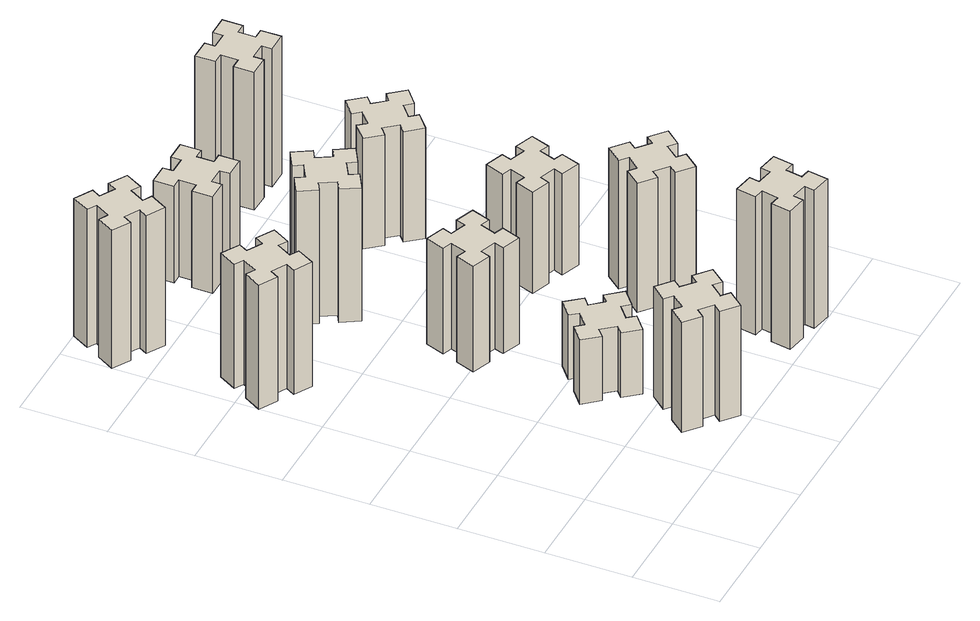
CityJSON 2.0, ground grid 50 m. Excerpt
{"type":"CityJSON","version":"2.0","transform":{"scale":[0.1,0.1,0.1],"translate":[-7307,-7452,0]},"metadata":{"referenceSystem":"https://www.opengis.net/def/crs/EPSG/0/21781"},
"CityObjects":{
"building1":{"type":"Building","attributes":{"class":"1000","function":"1000","usage":"1000","yearOfConstruction":2016,"roofType":"1000","measuredHeight":81,"storeysAboveGround":30,"storeysBelowGround":0},"geometry":[{"type":"Solid","lod":"1","boundaries":[[[[0,1,2,3,4,5,6,7,8,9,10,11,12,13,14,15,16,17,18,19]],[[17,16,20,21]],[[16,15,22,20]],[[15,14,23,22]],[[14,13,24,23]],[[13,12,25,24]],[[12,11,26,25]],[[11,10,27,26]],[[10,9,28,27]],[[9,8,29,28]],[[8,7,30,29]],[[7,6,31,30]],[[6,5,32,31]],[[5,4,33,32]],[[4,3,34,33]],[[3,2,35,34]],[[2,1,36,35]],[[1,0,37,36]],[[0,19,38,37]],[[19,18,39,38]],[[18,17,21,39]],[[24,25,26,27,28,29,30,31,32,33,34,35,36,37,38,39,21,20,22,23]]]]}]},
"building2":{"type":"Building","attributes":{"class":"1000","function":"1000","usage":"1000","yearOfConstruction":2016,"roofType":"1000","measuredHeight":72,"storeysAboveGround":30,"storeysBelowGround":0},"geometry":[{"type":"Solid","lod":"1","boundaries":[[[[40,41,42,43,44,45,46,47,48,49,50,51,52,53,54,55,56,57,58,59]],[[57,56,60,61]],[[56,55,62,60]],[[55,54,63,62]],[[54,53,64,63]],[[53,52,65,64]],[[52,51,66,65]],[[51,50,67,66]],[[50,49,68,67]],[[49,48,69,68]],[[48,47,70,69]],[[47,46,71,70]],[[46,45,72,71]],[[45,44,73,72]],[[44,43,74,73]],[[43,42,75,74]],[[42,41,76,75]],[[41,40,77,76]],[[40,59,78,77]],[[59,58,79,78]],[[58,57,61,79]],[[64,65,66,67,68,69,70,71,72,73,74,75,76,77,78,79,61,60,62,63]]]]}]},
"building3":{"type":"Building","attributes":{"class":"1000","function":"1000","usage":"1000","yearOfConstruction":2016,"roofType":"1000","measuredHeight":90,"storeysAboveGround":30,"storeysBelowGround":0},"geometry":[{"type":"Solid","lod":"1","boundaries":[[[[80,81,82,83,84,85,86,87,88,89,90,91,92,93,94,95,96,97,98,99]],[[97,96,100,101]],[[96,95,102,100]],[[95,94,103,102]],[[94,93,104,103]],[[93,92,105,104]],[[92,91,106,105]],[[91,90,107,106]],[[90,89,108,107]],[[89,88,109,108]],[[88,87,110,109]],[[87,86,111,110]],[[86,85,112,111]],[[85,84,113,112]],[[84,83,114,113]],[[83,82,115,114]],[[82,81,116,115]],[[81,80,117,116]],[[80,99,118,117]],[[99,98,119,118]],[[98,97,101,119]],[[104,105,106,107,108,109,110,111,112,113,114,115,116,117,118,119,101,100,102,103]]]]}]},
"building4":{"type":"Building","attributes":{"class":"1000","function":"1000","usage":"1000","yearOfConstruction":2016,"roofType":"1000","measuredHeight":42,"storeysAboveGround":30,"storeysBelowGround":0},"geometry":[{"type":"Solid","lod":"1","boundaries":[[[[120,121,122,123,124,125,126,127,128,129,130,131,132,133,134,135,136,137,138,139]],[[137,136,140,141]],[[136,135,142,140]],[[135,134,143,142]],[[134,133,144,143]],[[133,132,145,144]],[[132,131,146,145]],[[131,130,147,146]],[[130,129,148,147]],[[129,128,149,148]],[[128,127,150,149]],[[127,126,151,150]],[[126,125,152,151]],[[125,124,153,152]],[[124,123,154,153]],[[123,122,155,154]],[[122,121,156,155]],[[121,120,157,156]],[[120,139,158,157]],[[139,138,159,158]],[[138,137,141,159]],[[144,145,146,147,148,149,150,151,152,153,154,155,156,157,158,159,141,140,142,143]]]]}]},
"building5":{"type":"Building","attributes":{"class":"1000","function":"1000","usage":"1000","yearOfConstruction":2016,"roofType":"1000","measuredHeight":69,"storeysAboveGround":30,"storeysBelowGround":0},"geometry":[{"type":"Solid","lod":"1","boundaries":[[[[160,161,162,163,164,165,166,167,168,169,170,171,172,173,174,175,176,177,178,179]],[[177,176,180,181]],[[176,175,182,180]],[[175,174,183,182]],[[174,173,184,183]],[[173,172,185,184]],[[172,171,186,185]],[[171,170,187,186]],[[170,169,188,187]],[[169,168,189,188]],[[168,167,190,189]],[[167,166,191,190]],[[166,165,192,191]],[[165,164,193,192]],[[164,163,194,193]],[[163,162,195,194]],[[162,161,196,195]],[[161,160,197,196]],[[160,179,198,197]],[[179,178,199,198]],[[178,177,181,199]],[[184,185,186,187,188,189,190,191,192,193,194,195,196,197,198,199,181,180,182,183]]]]}]},
"building6":{"type":"Building","attributes":{"class":"1000","function":"1000","usage":"1000","yearOfConstruction":2016,"roofType":"1000","measuredHeight":87,"storeysAboveGround":30,"storeysBelowGround":0},"geometry":[{"type":"Solid","lod":"1","boundaries":[[[[200,201,202,203,204,205,206,207,208,209,210,211,212,213,214,215,216,217,218,219]],[[217,216,220,221]],[[216,215,222,220]],[[215,214,223,222]],[[214,213,224,223]],[[213,212,225,224]],[[212,211,226,225]],[[211,210,227,226]],[[210,209,228,227]],[[209,208,229,228]],[[208,207,230,229]],[[207,206,231,230]],[[206,205,232,231]],[[205,204,233,232]],[[204,203,234,233]],[[203,202,235,234]],[[202,201,236,235]],[[201,200,237,236]],[[200,219,238,237]],[[219,218,239,238]],[[218,217,221,239]],[[224,225,226,227,228,229,230,231,232,233,234,235,236,237,238,239,221,220,222,223]]]]}]},
"building7":{"type":"Building","attributes":{"class":"1000","function":"1000","usage":"1000","yearOfConstruction":2016,"roofType":"1000","measuredHeight":90,"storeysAboveGround":30,"storeysBelowGround":0},"geometry":[{"type":"Solid","lod":"1","boundaries":[[[[240,241,242,243,244,245,246,247,248,249,250,251,252,253,254,255,256,257,258,259]],[[257,256,260,261]],[[256,255,262,260]],[[255,254,263,262]],[[254,253,264,263]],[[253,252,265,264]],[[252,251,266,265]],[[251,250,267,266]],[[250,249,268,267]],[[249,248,269,268]],[[248,247,270,269]],[[247,246,271,270]],[[246,245,272,271]],[[245,244,273,272]],[[244,243,274,273]],[[243,242,275,274]],[[242,241,276,275]],[[241,240,277,276]],[[240,259,278,277]],[[259,258,279,278]],[[258,257,261,279]],[[264,265,266,267,268,269,270,271,272,273,274,275,276,277,278,279,261,260,262,263]]]]}]},
"building8":{"type":"Building","attributes":{"class":"1000","function":"1000","usage":"1000","yearOfConstruction":2016,"roofType":"1000","measuredHeight":63,"storeysAboveGround":30,"storeysBelowGround":0},"geometry":[{"type":"Solid","lod":"1","boundaries":[[[[280,281,282,283,284,285,286,287,288,289,290,291,292,293,294,295,296,297,298,299]],[[297,296,300,301]],[[296,295,302,300]],[[295,294,303,302]],[[294,293,304,303]],[[293,292,305,304]],[[292,291,306,305]],[[291,290,307,306]],[[290,289,308,307]],[[289,288,309,308]],[[288,287,310,309]],[[287,286,311,310]],[[286,285,312,311]],[[285,284,313,312]],[[284,283,314,313]],[[283,282,315,314]],[[282,281,316,315]],[[281,280,317,316]],[[280,299,318,317]],[[299,298,319,318]],[[298,297,301,319]],[[304,305,306,307,308,309,310,311,312,313,314,315,316,317,318,319,301,300,302,303]]]]}]},
"building9":{"type":"Building","attributes":{"class":"1000","function":"1000","usage":"1000","yearOfConstruction":2016,"roofType":"1000","measuredHeight":84,"storeysAboveGround":30,"storeysBelowGround":0},"geometry":[{"type":"Solid","lod":"1","boundaries":[[[[320,321,322,323,324,325,326,327,328,329,330,331,332,333,334,335,336,337,338,339]],[[337,336,340,341]],[[336,335,342,340]],[[335,334,343,342]],[[334,333,344,343]],[[333,332,345,344]],[[332,331,346,345]],[[331,330,347,346]],[[330,329,348,347]],[[329,328,349,348]],[[328,327,350,349]],[[327,326,351,350]],[[326,325,352,351]],[[325,324,353,352]],[[324,323,354,353]],[[323,322,355,354]],[[322,321,356,355]],[[321,320,357,356]],[[320,339,358,357]],[[339,338,359,358]],[[338,337,341,359]],[[344,345,346,347,348,349,350,351,352,353,354,355,356,357,358,359,341,340,342,343]]]]}]},
"building10":{"type":"Building","attributes":{"class":"1000","function":"1000","usage":"1000","yearOfConstruction":2016,"roofType":"1000","measuredHeight":66,"storeysAboveGround":30,"storeysBelowGround":0},"geometry":[{"type":"Solid","lod":"1","boundaries":[[[[360,361,362,363,364,365,366,367,368,369,370,371,372,373,374,375,376,377,378,379]],[[377,376,380,381]],[[376,375,382,380]],[[375,374,383,382]],[[374,373,384,383]],[[373,372,385,384]],[[372,371,386,385]],[[371,370,387,386]],[[370,369,388,387]],[[369,368,389,388]],[[368,367,390,389]],[[367,366,391,390]],[[366,365,392,391]],[[365,364,393,392]],[[364,363,394,393]],[[363,362,395,394]],[[362,361,396,395]],[[361,360,397,396]],[[360,379,398,397]],[[379,378,399,398]],[[378,377,381,399]],[[384,385,386,387,388,389,390,391,392,393,394,395,396,397,398,399,381,380,382,383]]]]}]},
"building11":{"type":"Building","attributes":{"class":"1000","function":"1000","usage":"1000","yearOfConstruction":2016,"roofType":"1000","measuredHeight":72,"storeysAboveGround":30,"storeysBelowGround":0},"geometry":[{"type":"Solid","lod":"1","boundaries":[[[[400,401,402,403,404,405,406,407,408,409,410,411,412,413,414,415,416,417,418,419]],[[417,416,420,421]],[[416,415,422,420]],[[415,414,423,422]],[[414,413,424,423]],[[413,412,425,424]],[[412,411,426,425]],[[411,410,427,426]],[[410,409,428,427]],[[409,408,429,428]],[[408,407,430,429]],[[407,406,431,430]],[[406,405,432,431]],[[405,404,433,432]],[[404,403,434,433]],[[403,402,435,434]],[[402,401,436,435]],[[401,400,437,436]],[[400,419,438,437]],[[419,418,439,438]],[[418,417,421,439]],[[424,425,426,427,428,429,430,431,432,433,434,435,436,437,438,439,421,420,422,423]]]]}]},
"building12":{"type":"Building","attributes":{"class":"1000","function":"1000","usage":"1000","yearOfConstruction":2016,"roofType":"1000","measuredHeight":90,"storeysAboveGround":30,"storeysBelowGround":0},"geometry":[{"type":"Solid","lod":"1","boundaries":[[[[440,441,442,443,444,445,446,447,448,449,450,451,452,453,454,455,456,457,458,459]],[[457,456,460,461]],[[456,455,462,460]],[[455,454,463,462]],[[454,453,464,463]],[[453,452,465,464]],[[452,451,466,465]],[[451,450,467,466]],[[450,449,468,467]],[[449,448,469,468]],[[448,447,470,469]],[[447,446,471,470]],[[446,445,472,471]],[[445,444,473,472]],[[444,443,474,473]],[[443,442,475,474]],[[442,441,476,475]],[[441,440,477,476]],[[440,459,478,477]],[[459,458,479,478]],[[458,457,461,479]],[[464,465,466,467,468,469,470,471,472,473,474,475,476,477,478,479,461,460,462,463]]]]}]}
},
"vertices":[
[306,2327,0],[356,2414,0],[408,2384,0],[468,2488,0],[364,2548,0],[334,2496,0],[247,2546,0],[277,2598,0],[173,2658,0],[113,2554,0],[165,2524,0],[115,2437,0],[63,2467,0],[3,2363,0],[107,2303,0],[137,2355,0],[224,2305,0],[194,2253,0],[298,2193,0],[358,2297,0],[224,2305,810],[194,2253,810],[137,2355,810],[107,2303,810],[3,2363,810],[63,2467,810],[115,2437,810],[165,2524,810],[113,2554,810],[173,2658,810],[277,2598,810],[247,2546,810],[334,2496,810],[364,2548,810],[468,2488,810],[408,2384,810],[356,2414,810],[306,2327,810],[358,2297,810],[298,2193,810],
[866,253,0],[943,189,0],[904,143,0],[996,66,0],[1073,158,0],[1027,196,0],[1092,273,0],[1138,234,0],[1215,326,0],[1123,403,0],[1084,357,0],[1008,422,0],[1046,468,0],[954,545,0],[877,453,0],[923,414,0],[859,338,0],[813,376,0],[736,284,0],[828,207,0],[859,338,720],[813,376,720],[923,414,720],[877,453,720],[954,545,720],[1046,468,720],[1008,422,720],[1084,357,720],[1123,403,720],[1215,326,720],[1138,234,720],[1092,273,720],[1027,196,720],[1073,158,720],[996,66,720],[904,143,720],[943,189,720],[866,253,720],[828,207,720],[736,284,720],
[334,3336,0],[247,3386,0],[277,3438,0],[173,3498,0],[113,3394,0],[165,3364,0],[115,3277,0],[63,3307,0],[3,3203,0],[107,3143,0],[137,3195,0],[224,3145,0],[194,3093,0],[298,3033,0],[358,3137,0],[306,3167,0],[356,3254,0],[408,3224,0],[468,3328,0],[364,3388,0],[356,3254,900],[408,3224,900],[306,3167,900],[358,3137,900],[298,3033,900],[194,3093,900],[224,3145,900],[137,3195,900],[107,3143,900],[3,3203,900],[63,3307,900],[115,3277,900],[165,3364,900],[113,3394,900],[173,3498,900],[277,3438,900],[247,3386,900],[334,3336,900],[364,3388,900],[468,3328,900],
[943,962,0],[866,897,0],[828,943,0],[736,866,0],[813,774,0],[859,813,0],[923,736,0],[877,698,0],[954,606,0],[1046,683,0],[1008,729,0],[1084,793,0],[1123,747,0],[1215,824,0],[1138,916,0],[1092,878,0],[1027,954,0],[1073,993,0],[996,1085,0],[904,1008,0],[1027,954,420],[1073,993,420],[1092,878,420],[1138,916,420],[1215,824,420],[1123,747,420],[1084,793,420],[1008,729,420],[1046,683,420],[954,606,420],[877,698,420],[923,736,420],[859,813,420],[813,774,420],[736,866,420],[828,943,420],[866,897,420],[943,962,420],[904,1008,420],[996,1085,420],
[1062,1501,0],[1096,1595,0],[1152,1574,0],[1193,1687,0],[1080,1728,0],[1060,1672,0],[966,1706,0],[987,1762,0],[874,1803,0],[833,1690,0],[889,1670,0],[855,1576,0],[799,1597,0],[757,1484,0],[870,1443,0],[891,1499,0],[985,1465,0],[964,1409,0],[1077,1367,0],[1118,1480,0],[985,1465,690],[964,1409,690],[891,1499,690],[870,1443,690],[757,1484,690],[799,1597,690],[855,1576,690],[889,1670,690],[833,1690,690],[874,1803,690],[987,1762,690],[966,1706,690],[1060,1672,690],[1080,1728,690],[1193,1687,690],[1152,1574,690],[1096,1595,690],[1062,1501,690],[1118,1480,690],[1077,1367,690],
[987,2305,0],[1074,2355,0],[1104,2303,0],[1208,2363,0],[1148,2467,0],[1096,2437,0],[1046,2524,0],[1098,2554,0],[1038,2658,0],[934,2598,0],[964,2546,0],[877,2496,0],[847,2548,0],[743,2488,0],[803,2384,0],[855,2414,0],[905,2327,0],[853,2297,0],[913,2193,0],[1017,2253,0],[905,2327,870],[853,2297,870],[855,2414,870],[803,2384,870],[743,2488,870],[847,2548,870],[877,2496,870],[964,2546,870],[934,2598,870],[1038,2658,870],[1098,2554,870],[1046,2524,870],[1096,2437,870],[1148,2467,870],[1208,2363,870],[1104,2303,870],[1074,2355,870],[987,2305,870],[1017,2253,870],[913,2193,870],
[1884,305,0],[1785,322,0],[1796,381,0],[1677,402,0],[1657,284,0],[1716,274,0],[1698,175,0],[1639,186,0],[1618,67,0],[1737,47,0],[1747,106,0],[1845,88,0],[1835,29,0],[1953,8,0],[1974,127,0],[1915,137,0],[1932,235,0],[1991,225,0],[2012,343,0],[1894,364,0],[1932,235,900],[1991,225,900],[1915,137,900],[1974,127,900],[1953,8,900],[1835,29,900],[1845,88,900],[1747,106,900],[1737,47,900],[1618,67,900],[1639,186,900],[1698,175,900],[1716,274,900],[1657,284,900],[1677,402,900],[1796,381,900],[1785,322,900],[1884,305,900],[1894,364,900],[2012,343,900],
[1025,3275,0],[925,3275,0],[925,3335,0],[805,3335,0],[805,3215,0],[865,3215,0],[865,3115,0],[805,3115,0],[805,2995,0],[925,2995,0],[925,3055,0],[1025,3055,0],[1025,2995,0],[1145,2995,0],[1145,3115,0],[1085,3115,0],[1085,3215,0],[1145,3215,0],[1145,3335,0],[1025,3335,0],[1085,3215,630],[1145,3215,630],[1085,3115,630],[1145,3115,630],[1145,2995,630],[1025,2995,630],[1025,3055,630],[925,3055,630],[925,2995,630],[805,2995,630],[805,3115,630],[865,3115,630],[865,3215,630],[805,3215,630],[805,3335,630],[925,3335,630],[925,3275,630],[1025,3275,630],[1025,3335,630],[1145,3335,630],
[1867,836,0],[1932,913,0],[1978,874,0],[2055,966,0],[1963,1043,0],[1924,997,0],[1848,1062,0],[1886,1108,0],[1794,1185,0],[1717,1093,0],[1763,1054,0],[1699,978,0],[1653,1016,0],[1576,924,0],[1668,847,0],[1706,893,0],[1783,829,0],[1744,783,0],[1836,706,0],[1913,798,0],[1783,829,840],[1744,783,840],[1706,893,840],[1668,847,840],[1576,924,840],[1653,1016,840],[1699,978,840],[1763,1054,840],[1717,1093,840],[1794,1185,840],[1886,1108,840],[1848,1062,840],[1924,997,840],[1963,1043,840],[2055,966,840],[1978,874,840],[1932,913,840],[1867,836,840],[1913,798,840],[1836,706,840],
[1800,1672,0],[1706,1706,0],[1727,1762,0],[1614,1803,0],[1573,1690,0],[1629,1670,0],[1595,1576,0],[1539,1597,0],[1497,1484,0],[1610,1443,0],[1631,1499,0],[1725,1465,0],[1704,1409,0],[1817,1367,0],[1858,1480,0],[1802,1501,0],[1836,1595,0],[1892,1574,0],[1933,1687,0],[1820,1728,0],[1836,1595,660],[1892,1574,660],[1802,1501,660],[1858,1480,660],[1817,1367,660],[1704,1409,660],[1725,1465,660],[1631,1499,660],[1610,1443,660],[1497,1484,660],[1539,1597,660],[1595,1576,660],[1629,1670,660],[1573,1690,660],[1614,1803,660],[1727,1762,660],[1706,1706,660],[1800,1672,660],[1820,1728,660],[1933,1687,660],
[1599,2393,0],[1663,2316,0],[1617,2278,0],[1694,2186,0],[1786,2263,0],[1748,2309,0],[1824,2373,0],[1863,2327,0],[1955,2404,0],[1878,2496,0],[1832,2458,0],[1767,2534,0],[1813,2573,0],[1736,2665,0],[1644,2588,0],[1683,2542,0],[1606,2477,0],[1568,2523,0],[1476,2446,0],[1553,2354,0],[1606,2477,720],[1568,2523,720],[1683,2542,720],[1644,2588,720],[1736,2665,720],[1813,2573,720],[1767,2534,720],[1832,2458,720],[1878,2496,720],[1955,2404,720],[1863,2327,720],[1824,2373,720],[1748,2309,720],[1786,2263,720],[1694,2186,720],[1617,2278,720],[1663,2316,720],[1599,2393,720],[1553,2354,720],[1476,2446,720],
[1665,3155,0],[1765,3155,0],[1765,3095,0],[1885,3095,0],[1885,3215,0],[1825,3215,0],[1825,3315,0],[1885,3315,0],[1885,3435,0],[1765,3435,0],[1765,3375,0],[1665,3375,0],[1665,3435,0],[1545,3435,0],[1545,3315,0],[1605,3315,0],[1605,3215,0],[1545,3215,0],[1545,3095,0],[1665,3095,0],[1605,3215,900],[1545,3215,900],[1605,3315,900],[1545,3315,900],[1545,3435,900],[1665,3435,900],[1665,3375,900],[1765,3375,900],[1765,3435,900],[1885,3435,900],[1885,3315,900],[1825,3315,900],[1825,3215,900],[1885,3215,900],[1885,3095,900],[1765,3095,900],[1765,3155,900],[1665,3155,900],[1665,3095,900],[1545,3095,900]
]}
